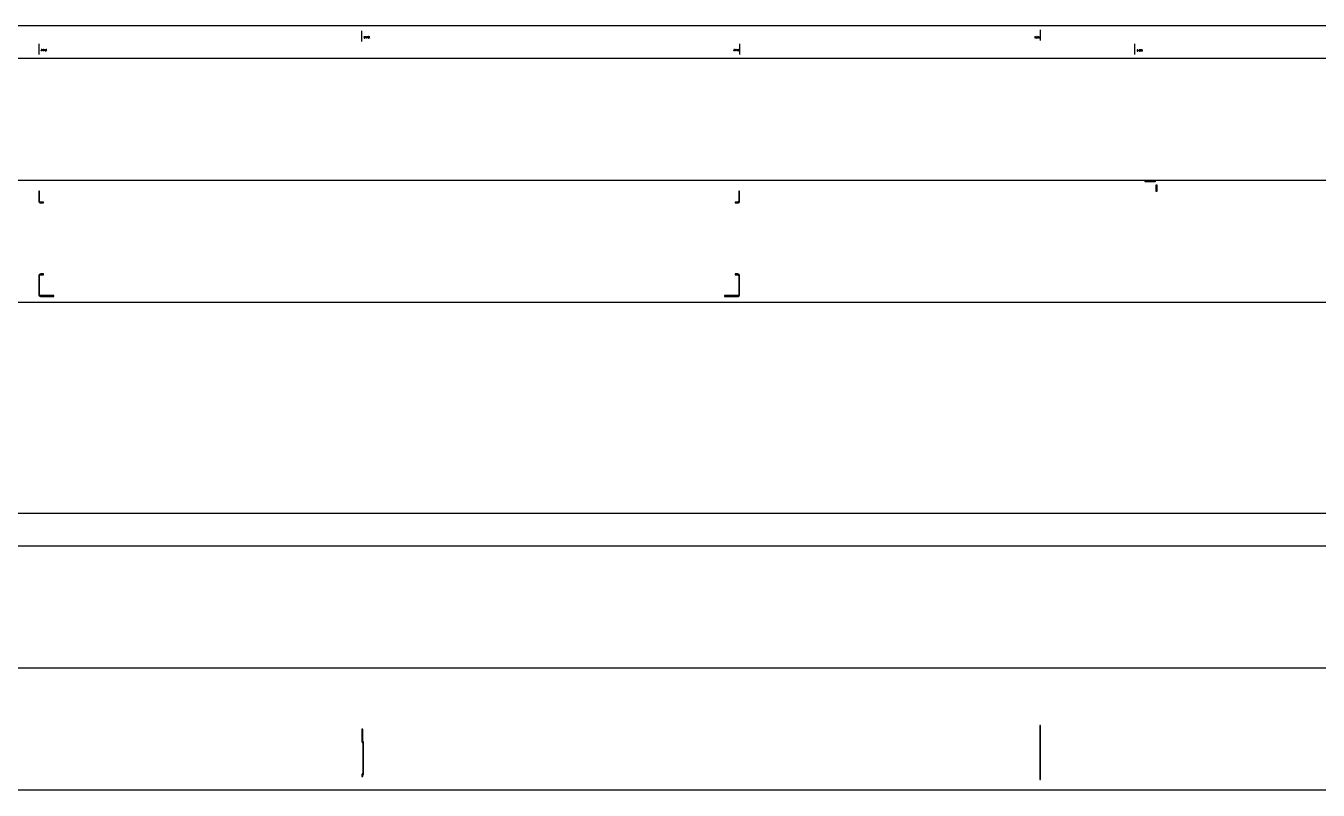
# Model space of a CAD drawing. Header units: metres. Extents: x -572 to -120, y 29 to 92.
# Drawn here: x -451.9 to -345.9, y 29.2 to 91.9 of the extents above; entities that cross this region are included whole.
import ezdxf

# ---------------------------------------------------------------- set-up
doc = ezdxf.new("R2010")
doc.units = ezdxf.units.M

msp = doc.modelspace()

# ---------------------------------------------------------------- linework, layer by layer
at = {"layer": 'CSBEAMINSIDELASERMARK', "color": 7, "linetype": 'CONTINUOUS'}
for p, q in [((-359.28, 79.2), (-360.13, 79.2)), ((-360.13, 79.2), (-360.13, 79.11)), ((-360.13, 79.11), (-359.28, 79.11)), ((-359.27, 79.11), (-359.26, 79.2)), ((-359.13, 78.83), (-359.22, 78.83)), ((-359.22, 78.83), (-359.22, 78.33)), ((-359.13, 78.33), (-359.13, 78.83)), ((-450.82, 78.33), (-450.88, 78.33)), ((-450.88, 78.33), (-450.88, 77.52)), ((-450.82, 77.52), (-450.82, 78.33)), ((-450.5, 77.42), (-450.72, 77.42)), ((-450.5, 77.36), (-450.5, 77.42)), ((-393.53, 77.42), (-393.75, 77.42)), ((-393.75, 77.42), (-393.75, 77.36)), ((-393.38, 78.33), (-393.44, 78.33)), ((-393.44, 78.33), (-393.44, 77.52)), ((-393.38, 77.52), (-393.38, 78.33)), ((-359.22, 78.33), (-359.13, 78.33)), ((-450.72, 77.36), (-450.5, 77.36)), ((-393.75, 77.36), (-393.53, 77.36)), ((-450.88, 71.38), (-450.88, 69.82)), ((-450.82, 69.82), (-450.82, 71.38)), ((-450.5, 71.54), (-450.72, 71.54)), ((-450.72, 71.48), (-450.5, 71.48)), ((-450.5, 71.48), (-450.5, 71.54)), ((-393.53, 71.54), (-393.75, 71.54)), ((-393.75, 71.54), (-393.75, 71.48)), ((-393.75, 71.48), (-393.53, 71.48)), ((-393.44, 71.38), (-393.44, 69.82)), ((-393.38, 69.82), (-393.38, 71.38)), ((-449.63, 69.76), (-450.75, 69.76)), ((-450.75, 69.7), (-449.63, 69.7)), ((-449.63, 69.7), (-449.63, 69.76)), ((-393.5, 69.76), (-394.63, 69.76)), ((-394.63, 69.76), (-394.63, 69.7)), ((-394.63, 69.7), (-393.5, 69.7))]:
    msp.add_line(p, q, dxfattribs=at)
for centre, radius, start, end in [((-359.28, 79.05), 0.152, 81.2801, 90), ((-359.28, 79.05), 0.0625, 81.2801, 90), ((-450.72, 77.52), 0.154, 180, 270), ((-450.72, 77.52), 0.094, 180, 270), ((-393.53, 77.52), 0.094, 270, 360), ((-393.53, 77.52), 0.154, 270, 360), ((-450.72, 71.38), 0.154, 90, 180), ((-450.72, 71.38), 0.094, 90, 180), ((-393.53, 71.38), 0.154, 0, 90), ((-393.53, 71.38), 0.094, 0, 90), ((-450.75, 69.82), 0.122, 180, 270), ((-450.75, 69.82), 0.062, 180, 270), ((-393.5, 69.82), 0.062, 270, 360), ((-393.5, 69.82), 0.122, 270, 360)]:
    msp.add_arc(centre, radius, start, end, dxfattribs=at)
at = {"layer": 'CSBEAMOUTSIDELASERMARK', "color": 7, "linetype": 'CONTINUOUS'}
for p, q in [((-424.3, 34.2), (-424.38, 34.2)), ((-424.38, 34.2), (-424.38, 33.23)), ((-424.3, 33.23), (-424.3, 34.2)), ((-368.76, 34.51), (-368.76, 30.08)), ((-368.69, 34.51), (-368.76, 34.51)), ((-368.69, 30.08), (-368.69, 34.51)), ((-424.34, 33.13), (-424.32, 33.11)), ((-424.3, 33.06), (-424.3, 30.58)), ((-424.27, 33.16), (-424.28, 33.18)), ((-424.23, 30.58), (-424.23, 33.06)), ((-424.38, 30.43), (-424.38, 30.33)), ((-424.38, 30.33), (-424.3, 30.33)), ((-424.32, 30.54), (-424.34, 30.52)), ((-424.3, 30.33), (-424.3, 30.43)), ((-424.28, 30.47), (-424.27, 30.49)), ((-368.76, 30.08), (-368.69, 30.08))]:
    msp.add_line(p, q, dxfattribs=at)
for centre, radius, start, end in [((-424.22, 33.23), 0.154, 179.9651, 201.2241), ((-424.23, 33.23), 0.147, 201.1692, 223.115), ((-424.37, 33.06), 0.0664, 21.1692, 43.115), ((-424.37, 33.06), 0.0696, 359.9651, 381.2241), ((-424.23, 33.23), 0.0696, 179.9651, 201.2241), ((-424.24, 33.23), 0.0664, 201.1692, 223.115), ((-424.37, 33.06), 0.147, 21.1692, 43.115), ((-424.38, 33.06), 0.154, 359.9651, 381.2241), ((-424.24, 30.43), 0.137, 157.5038, 180.0001), ((-424.24, 30.43), 0.137, 135.0054, 157.5039), ((-424.36, 30.58), 0.062, 315.0054, 337.5039), ((-424.36, 30.58), 0.062, 337.5038, 360.0001), ((-424.24, 30.43), 0.062, 135.0054, 157.5039), ((-424.24, 30.43), 0.062, 157.5038, 180.0001), ((-424.36, 30.58), 0.137, 315.0054, 337.5039), ((-424.36, 30.58), 0.137, 337.5038, 360.0001)]:
    msp.add_arc(centre, radius, start, end, dxfattribs=at)
at = {"layer": 'CSTOPFLANGEMARK', "color": 7, "linetype": 'CONTINUOUS'}
for p, q in [((-424.38, 90.6), (-424.38, 91.48)), ((-368.69, 90.68), (-368.69, 91.55)), ((-450.88, 90.42), (-450.88, 89.54)), ((-424.18, 91), (-424.17, 91.01)), ((-424.18, 90.99), (-424.18, 91)), ((-424.18, 90.98), (-424.18, 90.99)), ((-424.18, 90.96), (-424.18, 90.98)), ((-424.18, 90.95), (-424.18, 90.96)), ((-424.17, 90.95), (-424.18, 90.95)), ((-424.17, 90.93), (-424.18, 90.91)), ((-424.18, 90.91), (-424.17, 90.9)), ((-424.17, 91.01), (-424.16, 91.01)), ((-424.16, 90.94), (-424.17, 90.95)), ((-424.17, 90.94), (-424.17, 90.93)), ((-424.16, 90.94), (-424.17, 90.94)), ((-424.17, 90.9), (-424.17, 90.89)), ((-424.17, 90.89), (-424.16, 90.89)), ((-424.16, 91.01), (-424.15, 91.01)), ((-424.16, 91.01), (-424.16, 91.01)), ((-424.16, 90.94), (-424.16, 90.94)), ((-424.15, 90.94), (-424.16, 90.94)), ((-424.16, 90.94), (-424.16, 90.94)), ((-424.16, 90.89), (-424.15, 90.89)), ((-424.16, 90.89), (-424.16, 90.89)), ((-424.15, 91.01), (-424.14, 91.01)), ((-424.14, 90.95), (-424.15, 90.94)), ((-424.15, 90.94), (-424.15, 90.94)), ((-424.14, 90.94), (-424.15, 90.94)), ((-424.15, 90.94), (-424.15, 90.94)), ((-424.15, 90.89), (-424.14, 90.89)), ((-424.14, 91.01), (-424.14, 91)), ((-424.14, 91), (-424.13, 90.99)), ((-424.13, 90.96), (-424.14, 90.95)), ((-424.14, 90.95), (-424.14, 90.95)), ((-424.14, 90.93), (-424.14, 90.94)), ((-424.14, 90.91), (-424.14, 90.93)), ((-424.14, 90.9), (-424.14, 90.91)), ((-424.14, 90.89), (-424.14, 90.9)), ((-424.13, 90.99), (-424.13, 90.98)), ((-424.13, 90.98), (-424.13, 90.96)), ((-424.04, 90.98), (-424.1, 90.98)), ((-424.08, 91.01), (-424.08, 90.89)), ((-424.08, 90.89), (-424.04, 90.98)), ((-424.02, 90.98), (-424.01, 90.99)), ((-424.01, 90.96), (-424.02, 90.98)), ((-424.01, 91), (-424, 91.01)), ((-424.01, 90.99), (-424.01, 91)), ((-424.01, 90.95), (-424.01, 90.96)), ((-424, 90.95), (-424.01, 90.95)), ((-424, 90.94), (-424.01, 90.93)), ((-424.01, 90.93), (-424.01, 90.91)), ((-424.01, 90.91), (-424.01, 90.9)), ((-424.01, 90.9), (-424, 90.89)), ((-424, 91.01), (-423.99, 91.01)), ((-424, 91.01), (-424, 91.01)), ((-424, 90.94), (-424, 90.95)), ((-424, 90.94), (-424, 90.94)), ((-424, 90.94), (-424, 90.94)), ((-423.99, 90.94), (-424, 90.94)), ((-424, 90.94), (-424, 90.94)), ((-424, 90.89), (-423.99, 90.89)), ((-424, 90.89), (-424, 90.89)), ((-423.99, 91.01), (-423.98, 91.01)), ((-423.98, 90.94), (-423.99, 90.94)), ((-423.98, 90.94), (-423.99, 90.94)), ((-423.99, 90.89), (-423.98, 90.89)), ((-423.98, 91.01), (-423.97, 91)), ((-423.98, 91.01), (-423.98, 91.01)), ((-423.98, 90.95), (-423.98, 90.94)), ((-423.97, 90.95), (-423.98, 90.95)), ((-423.98, 90.94), (-423.98, 90.94)), ((-423.97, 90.93), (-423.98, 90.94)), ((-423.98, 90.89), (-423.97, 90.9)), ((-423.98, 90.89), (-423.98, 90.89)), ((-423.97, 91), (-423.97, 90.99)), ((-423.97, 90.99), (-423.97, 90.98)), ((-423.97, 90.98), (-423.97, 90.96)), ((-423.97, 90.96), (-423.97, 90.95)), ((-423.97, 90.91), (-423.97, 90.93)), ((-423.97, 90.9), (-423.97, 90.91)), ((-423.88, 90.98), (-423.93, 90.98)), ((-423.92, 91.01), (-423.92, 90.89)), ((-423.92, 90.89), (-423.88, 90.98)), ((-423.84, 91), (-423.85, 90.98)), ((-423.85, 90.98), (-423.85, 90.97)), ((-423.85, 90.97), (-423.85, 90.95)), ((-423.85, 90.95), (-423.85, 90.93)), ((-423.85, 90.93), (-423.85, 90.92)), ((-423.85, 90.92), (-423.84, 90.9)), ((-423.84, 91.01), (-423.84, 91)), ((-423.83, 91.01), (-423.84, 91.01)), ((-423.84, 90.9), (-423.84, 90.89)), ((-423.84, 90.89), (-423.83, 90.89)), ((-423.82, 91.01), (-423.83, 91.01)), ((-423.83, 90.89), (-423.82, 90.89)), ((-423.82, 91.01), (-423.82, 91.01)), ((-423.81, 91), (-423.82, 91.01)), ((-423.82, 90.89), (-423.81, 90.9)), ((-423.82, 90.89), (-423.82, 90.89)), ((-423.8, 90.98), (-423.81, 91)), ((-423.81, 90.9), (-423.8, 90.92)), ((-423.8, 90.97), (-423.8, 90.98)), ((-423.8, 90.95), (-423.8, 90.97)), ((-423.8, 90.93), (-423.8, 90.95)), ((-423.8, 90.92), (-423.8, 90.93)), ((-423.75, 91.01), (-423.73, 91.01)), ((-423.74, 90.89), (-423.74, 91.01)), ((-423.73, 90.9), (-423.74, 90.89)), ((-393.38, 90.42), (-393.38, 89.54)), ((-369.15, 91.01), (-369.13, 91.01)), ((-369.14, 90.88), (-369.14, 91.01)), ((-369.13, 90.9), (-369.14, 90.88)), ((-369.08, 90.99), (-369.07, 91)), ((-369.08, 90.97), (-369.08, 90.99)), ((-369.08, 90.97), (-369.08, 90.97)), ((-369.08, 90.95), (-369.08, 90.97)), ((-369.07, 90.93), (-369.08, 90.95)), ((-369.08, 90.88), (-369.04, 90.88)), ((-369.07, 91), (-369.06, 91.01)), ((-369.06, 90.93), (-369.07, 90.93)), ((-369.06, 91.01), (-369.05, 91.01)), ((-369.06, 91.01), (-369.06, 91.01)), ((-369.05, 90.93), (-369.06, 90.93)), ((-369.05, 91.01), (-369.04, 91)), ((-369.05, 90.93), (-369.05, 90.93)), ((-369.04, 90.93), (-369.05, 90.93)), ((-369.04, 91), (-369.04, 90.99)), ((-369.04, 90.88), (-369.04, 90.93)), ((-368.99, 91), (-369, 90.99)), ((-369, 90.99), (-369, 90.98)), ((-369, 90.98), (-369, 90.96)), ((-369, 90.96), (-369, 90.95)), ((-369, 90.95), (-368.99, 90.94)), ((-368.99, 91.01), (-368.99, 91)), ((-368.98, 91.01), (-368.99, 91.01)), ((-368.99, 90.94), (-368.99, 90.93)), ((-368.99, 90.93), (-368.98, 90.92)), ((-368.99, 90.9), (-368.99, 90.89)), ((-368.99, 90.89), (-368.98, 90.89)), ((-368.99, 90.89), (-368.99, 90.89)), ((-368.97, 91.01), (-368.98, 91.01)), ((-368.98, 90.92), (-368.97, 90.93)), ((-368.98, 90.92), (-368.98, 90.92)), ((-368.98, 90.88), (-368.97, 90.89)), ((-368.98, 90.89), (-368.98, 90.88)), ((-368.98, 90.88), (-368.98, 90.88)), ((-368.97, 91.01), (-368.97, 91.01)), ((-368.96, 91), (-368.97, 91.01)), ((-368.97, 90.93), (-368.96, 90.93)), ((-368.97, 90.89), (-368.96, 90.89)), ((-368.96, 90.99), (-368.96, 91)), ((-368.96, 90.98), (-368.96, 90.99)), ((-368.95, 90.97), (-368.96, 90.98)), ((-368.96, 90.94), (-368.95, 90.95)), ((-368.96, 90.93), (-368.96, 90.94)), ((-368.96, 90.92), (-368.95, 90.93)), ((-368.96, 90.91), (-368.96, 90.92)), ((-368.96, 90.89), (-368.96, 90.91)), ((-368.95, 90.95), (-368.95, 90.97)), ((-368.95, 90.96), (-368.95, 90.97)), ((-368.95, 90.94), (-368.95, 90.96)), ((-368.95, 90.93), (-368.95, 90.94)), ((-368.9, 91.01), (-368.89, 91.01)), ((-368.89, 90.88), (-368.89, 91.01)), ((-368.89, 90.9), (-368.89, 90.88)), ((-368.83, 90.98), (-368.84, 90.96)), ((-368.84, 90.96), (-368.84, 90.95)), ((-368.84, 90.95), (-368.84, 90.93)), ((-368.84, 90.93), (-368.83, 90.91)), ((-368.82, 91), (-368.83, 90.99)), ((-368.83, 90.99), (-368.83, 90.98)), ((-368.83, 90.91), (-368.83, 90.9)), ((-368.83, 90.9), (-368.82, 90.89)), ((-368.81, 91.01), (-368.82, 91)), ((-368.82, 90.89), (-368.81, 90.88)), ((-368.8, 91), (-368.81, 91.01)), ((-368.81, 91.01), (-368.81, 91.01)), ((-368.81, 90.88), (-368.8, 90.89)), ((-368.81, 90.88), (-368.81, 90.88)), ((-368.79, 90.99), (-368.8, 91)), ((-368.8, 90.89), (-368.79, 90.9)), ((-368.79, 90.98), (-368.79, 90.99)), ((-368.79, 90.96), (-368.79, 90.98)), ((-368.79, 90.95), (-368.79, 90.96)), ((-368.79, 90.93), (-368.79, 90.95)), ((-368.79, 90.91), (-368.79, 90.93)), ((-368.79, 90.9), (-368.79, 90.91)), ((-368.74, 91.01), (-368.72, 91.01)), ((-368.73, 90.88), (-368.73, 91.01)), ((-368.72, 90.9), (-368.73, 90.88)), ((-360.98, 90.42), (-360.98, 89.54)), ((-450.63, 89.96), (-450.68, 89.96)), ((-450.68, 89.87), (-450.67, 89.88)), ((-450.68, 89.86), (-450.68, 89.87)), ((-450.68, 89.85), (-450.68, 89.86)), ((-450.67, 89.84), (-450.68, 89.85)), ((-450.67, 89.88), (-450.64, 89.93)), ((-450.67, 89.84), (-450.67, 89.84)), ((-450.66, 89.84), (-450.67, 89.84)), ((-450.66, 89.84), (-450.66, 89.84)), ((-450.65, 89.84), (-450.66, 89.84)), ((-450.64, 89.84), (-450.65, 89.84)), ((-450.64, 89.93), (-450.63, 89.94)), ((-450.63, 89.85), (-450.64, 89.84)), ((-450.64, 89.84), (-450.64, 89.84)), ((-450.63, 89.95), (-450.63, 89.96)), ((-450.63, 89.95), (-450.63, 89.95)), ((-450.63, 89.94), (-450.63, 89.95)), ((-450.63, 89.86), (-450.63, 89.85)), ((-450.54, 89.93), (-450.6, 89.93)), ((-450.58, 89.96), (-450.58, 89.84)), ((-450.58, 89.84), (-450.54, 89.93)), ((-450.47, 89.96), (-450.51, 89.96)), ((-450.51, 89.88), (-450.47, 89.93)), ((-450.51, 89.87), (-450.51, 89.88)), ((-450.51, 89.86), (-450.51, 89.87)), ((-450.51, 89.85), (-450.51, 89.86)), ((-450.51, 89.84), (-450.51, 89.85)), ((-450.5, 89.84), (-450.51, 89.84)), ((-450.5, 89.84), (-450.5, 89.84)), ((-450.49, 89.84), (-450.5, 89.84)), ((-450.49, 89.84), (-450.49, 89.84)), ((-450.48, 89.84), (-450.49, 89.84)), ((-450.47, 89.84), (-450.48, 89.84)), ((-450.47, 89.95), (-450.47, 89.96)), ((-450.47, 89.95), (-450.47, 89.95)), ((-450.47, 89.94), (-450.47, 89.95)), ((-450.47, 89.93), (-450.47, 89.94)), ((-450.47, 89.86), (-450.47, 89.85)), ((-450.47, 89.85), (-450.47, 89.84)), ((-450.37, 89.93), (-450.43, 89.93)), ((-450.42, 89.96), (-450.42, 89.84)), ((-450.42, 89.84), (-450.37, 89.93)), ((-450.35, 89.94), (-450.34, 89.95)), ((-450.35, 89.92), (-450.35, 89.94)), ((-450.35, 89.92), (-450.35, 89.92)), ((-450.35, 89.9), (-450.35, 89.92)), ((-450.34, 89.88), (-450.35, 89.9)), ((-450.35, 89.84), (-450.31, 89.84)), ((-450.34, 89.95), (-450.33, 89.96)), ((-450.33, 89.88), (-450.34, 89.88)), ((-450.33, 89.96), (-450.32, 89.96)), ((-450.32, 89.88), (-450.33, 89.88)), ((-450.32, 89.96), (-450.31, 89.96)), ((-450.31, 89.88), (-450.32, 89.88)), ((-450.31, 89.96), (-450.31, 89.95)), ((-450.31, 89.95), (-450.3, 89.94)), ((-450.31, 89.88), (-450.31, 89.88)), ((-450.31, 89.84), (-450.31, 89.88)), ((-450.26, 89.95), (-450.27, 89.94)), ((-450.27, 89.94), (-450.27, 89.92)), ((-450.27, 89.92), (-450.26, 89.91)), ((-450.25, 89.96), (-450.26, 89.95)), ((-450.26, 89.91), (-450.26, 89.9)), ((-450.26, 89.9), (-450.25, 89.89)), ((-450.26, 89.89), (-450.25, 89.89)), ((-450.26, 89.88), (-450.26, 89.89)), ((-450.26, 89.87), (-450.26, 89.88)), ((-450.26, 89.85), (-450.26, 89.87)), ((-450.26, 89.84), (-450.26, 89.85)), ((-450.25, 89.84), (-450.26, 89.84)), ((-450.24, 89.96), (-450.25, 89.96)), ((-450.25, 89.89), (-450.23, 89.89)), ((-450.24, 89.84), (-450.25, 89.84)), ((-450.23, 89.96), (-450.24, 89.96)), ((-450.24, 89.84), (-450.24, 89.84)), ((-450.23, 89.84), (-450.24, 89.84)), ((-450.23, 89.95), (-450.23, 89.96)), ((-450.22, 89.94), (-450.23, 89.95)), ((-450.22, 89.85), (-450.23, 89.84)), ((-393.81, 89.96), (-393.86, 89.96)), ((-393.86, 89.87), (-393.85, 89.88)), ((-393.86, 89.86), (-393.86, 89.87)), ((-393.86, 89.85), (-393.86, 89.86)), ((-393.85, 89.84), (-393.86, 89.85)), ((-393.85, 89.88), (-393.82, 89.93)), ((-393.85, 89.84), (-393.85, 89.84)), ((-393.84, 89.83), (-393.85, 89.84)), ((-393.84, 89.83), (-393.84, 89.83)), ((-393.83, 89.83), (-393.84, 89.83)), ((-393.82, 89.83), (-393.83, 89.83)), ((-393.82, 89.93), (-393.81, 89.94)), ((-393.81, 89.85), (-393.82, 89.84)), ((-393.82, 89.84), (-393.82, 89.83)), ((-393.81, 89.95), (-393.81, 89.96)), ((-393.81, 89.94), (-393.81, 89.95)), ((-393.81, 89.94), (-393.81, 89.94)), ((-393.81, 89.85), (-393.81, 89.85)), ((-393.72, 89.92), (-393.78, 89.92)), ((-393.76, 89.96), (-393.76, 89.83)), ((-393.76, 89.83), (-393.72, 89.92)), ((-393.65, 89.96), (-393.69, 89.96)), ((-393.69, 89.88), (-393.65, 89.93)), ((-393.69, 89.87), (-393.69, 89.88)), ((-393.69, 89.86), (-393.69, 89.87)), ((-393.69, 89.85), (-393.69, 89.86)), ((-393.69, 89.84), (-393.69, 89.85)), ((-393.68, 89.84), (-393.69, 89.84)), ((-393.68, 89.83), (-393.68, 89.84)), ((-393.67, 89.83), (-393.68, 89.83)), ((-393.66, 89.83), (-393.67, 89.83)), ((-393.65, 89.84), (-393.66, 89.83)), ((-393.66, 89.83), (-393.66, 89.83)), ((-393.65, 89.95), (-393.65, 89.96)), ((-393.65, 89.94), (-393.65, 89.95)), ((-393.65, 89.94), (-393.65, 89.94)), ((-393.65, 89.93), (-393.65, 89.94)), ((-393.65, 89.85), (-393.65, 89.84)), ((-393.65, 89.85), (-393.65, 89.85)), ((-393.55, 89.92), (-393.61, 89.92)), ((-393.6, 89.96), (-393.6, 89.83)), ((-393.6, 89.83), (-393.55, 89.92)), ((-393.53, 89.94), (-393.52, 89.95)), ((-393.53, 89.92), (-393.53, 89.94)), ((-393.53, 89.92), (-393.53, 89.92)), ((-393.53, 89.9), (-393.53, 89.92)), ((-393.52, 89.88), (-393.53, 89.9)), ((-393.53, 89.83), (-393.49, 89.83)), ((-393.52, 89.95), (-393.51, 89.96)), ((-393.51, 89.88), (-393.52, 89.88)), ((-393.51, 89.96), (-393.5, 89.96)), ((-393.5, 89.88), (-393.51, 89.88)), ((-393.5, 89.96), (-393.49, 89.96)), ((-393.49, 89.88), (-393.5, 89.88)), ((-393.49, 89.96), (-393.49, 89.95)), ((-393.49, 89.95), (-393.48, 89.94)), ((-393.48, 89.88), (-393.49, 89.88)), ((-393.49, 89.83), (-393.48, 89.88)), ((-393.44, 89.94), (-393.45, 89.92)), ((-393.45, 89.92), (-393.44, 89.91)), ((-393.43, 89.96), (-393.44, 89.95)), ((-393.44, 89.95), (-393.44, 89.94)), ((-393.44, 89.91), (-393.44, 89.9)), ((-393.44, 89.9), (-393.43, 89.89)), ((-393.44, 89.89), (-393.43, 89.89)), ((-393.44, 89.88), (-393.44, 89.89)), ((-393.44, 89.87), (-393.44, 89.88)), ((-393.44, 89.85), (-393.44, 89.87)), ((-393.44, 89.84), (-393.44, 89.85)), ((-393.43, 89.83), (-393.44, 89.84)), ((-393.42, 89.96), (-393.43, 89.96)), ((-393.43, 89.89), (-393.41, 89.89)), ((-393.42, 89.83), (-393.43, 89.83)), ((-393.41, 89.96), (-393.42, 89.96)), ((-393.41, 89.83), (-393.42, 89.83)), ((-393.4, 89.95), (-393.41, 89.96)), ((-393.4, 89.85), (-393.41, 89.84)), ((-393.41, 89.84), (-393.41, 89.83)), ((-393.4, 89.94), (-393.4, 89.95)), ((-360.75, 89.91), (-360.76, 89.9)), ((-360.76, 89.9), (-360.76, 89.88)), ((-360.76, 89.88), (-360.76, 89.87)), ((-360.75, 89.87), (-360.76, 89.86)), ((-360.76, 89.87), (-360.76, 89.86)), ((-360.76, 89.86), (-360.76, 89.85)), ((-360.76, 89.86), (-360.76, 89.84)), ((-360.76, 89.84), (-360.76, 89.83)), ((-360.76, 89.83), (-360.75, 89.82)), ((-360.74, 89.93), (-360.75, 89.92)), ((-360.75, 89.92), (-360.75, 89.91)), ((-360.74, 89.89), (-360.75, 89.88)), ((-360.75, 89.88), (-360.75, 89.87)), ((-360.75, 89.82), (-360.75, 89.81)), ((-360.75, 89.81), (-360.74, 89.81)), ((-360.73, 89.93), (-360.74, 89.93)), ((-360.74, 89.89), (-360.74, 89.89)), ((-360.73, 89.89), (-360.74, 89.89)), ((-360.74, 89.81), (-360.73, 89.81)), ((-360.74, 89.81), (-360.74, 89.81)), ((-360.73, 89.93), (-360.73, 89.93)), ((-360.73, 89.93), (-360.73, 89.93)), ((-360.72, 89.93), (-360.73, 89.93)), ((-360.72, 89.88), (-360.73, 89.89)), ((-360.73, 89.81), (-360.72, 89.81)), ((-360.72, 89.92), (-360.72, 89.93)), ((-360.72, 89.92), (-360.72, 89.92)), ((-360.72, 89.88), (-360.72, 89.88)), ((-360.71, 89.86), (-360.72, 89.88)), ((-360.72, 89.82), (-360.71, 89.83)), ((-360.72, 89.81), (-360.72, 89.82)), ((-360.71, 89.85), (-360.71, 89.86)), ((-360.71, 89.84), (-360.71, 89.85)), ((-360.71, 89.83), (-360.71, 89.84)), ((-360.66, 89.93), (-360.64, 89.93)), ((-360.65, 89.81), (-360.65, 89.93)), ((-360.64, 89.82), (-360.65, 89.81)), ((-360.58, 89.93), (-360.59, 89.92)), ((-360.59, 89.92), (-360.59, 89.91)), ((-360.59, 89.91), (-360.59, 89.9)), ((-360.59, 89.9), (-360.59, 89.88)), ((-360.59, 89.88), (-360.59, 89.87)), ((-360.59, 89.87), (-360.59, 89.86)), ((-360.59, 89.86), (-360.58, 89.85)), ((-360.59, 89.82), (-360.58, 89.81)), ((-360.57, 89.93), (-360.58, 89.93)), ((-360.58, 89.85), (-360.57, 89.84)), ((-360.58, 89.85), (-360.58, 89.85)), ((-360.58, 89.81), (-360.57, 89.81)), ((-360.58, 89.81), (-360.58, 89.81)), ((-360.58, 89.81), (-360.58, 89.81)), ((-360.57, 89.93), (-360.57, 89.93)), ((-360.56, 89.93), (-360.57, 89.93)), ((-360.57, 89.84), (-360.56, 89.85)), ((-360.57, 89.81), (-360.56, 89.81)), ((-360.57, 89.81), (-360.57, 89.81)), ((-360.56, 89.92), (-360.56, 89.93)), ((-360.55, 89.92), (-360.56, 89.92)), ((-360.56, 89.85), (-360.55, 89.85)), ((-360.56, 89.82), (-360.55, 89.83)), ((-360.56, 89.81), (-360.56, 89.82)), ((-360.55, 89.91), (-360.55, 89.92)), ((-360.55, 89.89), (-360.55, 89.91)), ((-360.55, 89.87), (-360.55, 89.89)), ((-360.55, 89.88), (-360.55, 89.89)), ((-360.55, 89.87), (-360.55, 89.88)), ((-360.55, 89.86), (-360.55, 89.87)), ((-360.55, 89.85), (-360.55, 89.87)), ((-360.55, 89.85), (-360.55, 89.86)), ((-360.55, 89.84), (-360.55, 89.85)), ((-360.55, 89.83), (-360.55, 89.84)), ((-360.46, 89.93), (-360.51, 89.93)), ((-360.51, 89.85), (-360.47, 89.9)), ((-360.51, 89.84), (-360.51, 89.85)), ((-360.51, 89.83), (-360.51, 89.84)), ((-360.51, 89.82), (-360.51, 89.83)), ((-360.51, 89.81), (-360.51, 89.82)), ((-360.5, 89.81), (-360.51, 89.81)), ((-360.49, 89.81), (-360.5, 89.81)), ((-360.49, 89.81), (-360.49, 89.81)), ((-360.48, 89.81), (-360.49, 89.81)), ((-360.48, 89.81), (-360.48, 89.81)), ((-360.47, 89.81), (-360.48, 89.81)), ((-360.47, 89.9), (-360.46, 89.91)), ((-360.46, 89.83), (-360.47, 89.82)), ((-360.47, 89.82), (-360.47, 89.81)), ((-360.46, 89.92), (-360.46, 89.93)), ((-360.46, 89.92), (-360.46, 89.92)), ((-360.46, 89.91), (-360.46, 89.92)), ((-360.42, 89.92), (-360.43, 89.91)), ((-360.43, 89.91), (-360.43, 89.89)), ((-360.43, 89.89), (-360.43, 89.88)), ((-360.43, 89.88), (-360.42, 89.87)), ((-360.43, 89.84), (-360.42, 89.85)), ((-360.42, 89.82), (-360.43, 89.84)), ((-360.41, 89.93), (-360.42, 89.92)), ((-360.42, 89.87), (-360.41, 89.86)), ((-360.42, 89.86), (-360.41, 89.86)), ((-360.42, 89.85), (-360.42, 89.86)), ((-360.42, 89.81), (-360.42, 89.82)), ((-360.41, 89.81), (-360.42, 89.81)), ((-360.4, 89.93), (-360.41, 89.93)), ((-360.41, 89.86), (-360.4, 89.86)), ((-360.4, 89.81), (-360.41, 89.81)), ((-360.4, 89.93), (-360.4, 89.93)), ((-360.39, 89.92), (-360.4, 89.93)), ((-360.4, 89.81), (-360.4, 89.81)), ((-360.39, 89.81), (-360.4, 89.81)), ((-360.38, 89.91), (-360.39, 89.92)), ((-360.38, 89.82), (-360.39, 89.81)), ((-360.33, 89.93), (-360.31, 89.93)), ((-360.32, 89.81), (-360.32, 89.93)), ((-360.31, 89.82), (-360.32, 89.81))]:
    msp.add_line(p, q, dxfattribs=at)
at = {"layer": 'REFERENCE', "color": 9, "linetype": 'CONTINUOUS'}
for p, q in [((-120.13, 91.89), (-500.88, 91.89)), ((-120.13, 89.2), (-500.88, 89.2)), ((-120.13, 79.2), (-500.88, 79.2)), ((-120.13, 69.2), (-500.88, 69.2)), ((-120.13, 51.89), (-500.88, 51.89)), ((-120.13, 49.2), (-500.88, 49.2)), ((-120.13, 39.2), (-500.88, 39.2)), ((-120.13, 29.2), (-500.88, 29.2))]:
    msp.add_line(p, q, dxfattribs=at)

doc.saveas('drawing.dxf')
